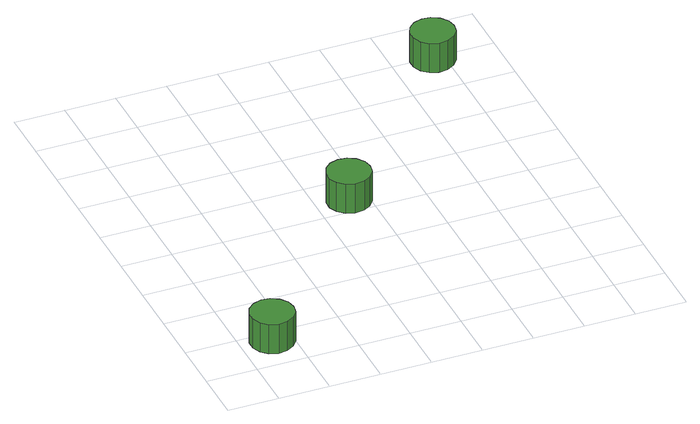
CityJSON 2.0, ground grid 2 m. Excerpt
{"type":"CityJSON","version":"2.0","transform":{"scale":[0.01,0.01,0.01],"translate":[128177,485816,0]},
"CityObjects":{
"tree1":{"type":"SolitaryVegetationObject","attributes":{"function":"something"},"geometry":[{"type":"MultiSurface","lod":"1","boundaries":[[[0,1,2,3,4,5,6,7,8,9,10,11,12,13,14]],[[15,16,17,18,19,20,21,22,23,24,25,26,27,28,29]],[[0,29,28,1]],[[1,28,27,2]],[[2,27,26,3]],[[3,26,25,4]],[[4,25,24,5]],[[5,24,23,6]],[[6,23,22,7]],[[7,22,21,8]],[[8,21,20,9]],[[9,20,19,10]],[[10,19,18,11]],[[11,18,17,12]],[[12,17,16,13]],[[13,16,15,14]],[[14,15,29,0]]]}]},
"tree2":{"type":"SolitaryVegetationObject","attributes":{"function":"something"},"geometry":[{"type":"MultiSurface","lod":"1","boundaries":[[[30,31,32,33,34,35,36,37,38,39,40,41,42,43,44]],[[45,46,47,48,49,50,51,52,53,54,55,56,57,58,59]],[[30,59,58,31]],[[31,58,57,32]],[[32,57,56,33]],[[33,56,55,34]],[[34,55,54,35]],[[35,54,53,36]],[[36,53,52,37]],[[37,52,51,38]],[[38,51,50,39]],[[39,50,49,40]],[[40,49,48,41]],[[41,48,47,42]],[[42,47,46,43]],[[43,46,45,44]],[[44,45,59,30]]]}]},
"tree3":{"type":"SolitaryVegetationObject","attributes":{"function":"something"},"geometry":[{"type":"MultiSurface","lod":"1","boundaries":[[[60,61,62,63,64,65,66,67,68,69,70,71,72,73,74]],[[75,76,77,78,79,80,81,82,83,84,85,86,87,88,89]],[[60,89,88,61]],[[61,88,87,62]],[[62,87,86,63]],[[63,86,85,64]],[[64,85,84,65]],[[65,84,83,66]],[[66,83,82,67]],[[67,82,81,68]],[[68,81,80,69]],[[69,80,79,70]],[[70,79,78,71]],[[71,78,77,72]],[[72,77,76,73]],[[73,76,75,74]],[[74,75,89,60]]]}]}
},
"vertices":[
[205,148,176],[198,183,176],[177,211,176],[146,229,176],[111,233,176],[77,222,176],[51,198,176],[37,166,176],[37,130,176],[51,98,176],[77,74,176],[111,63,176],[146,67,176],[177,85,176],[198,113,176],[198,113,49],[177,85,49],[146,67,49],[111,63,49],[77,74,49],[51,98,49],[37,130,49],[37,166,49],[51,198,49],[77,222,49],[111,233,49],[146,229,49],[177,211,49],[198,183,49],[205,148,49],
[808,868,178],[801,903,178],[780,931,178],[750,949,178],[714,953,178],[681,942,178],[654,918,178],[640,886,178],[640,850,178],[654,818,178],[681,794,178],[714,783,178],[750,787,178],[780,805,178],[801,833,178],[801,833,51],[780,805,51],[750,787,51],[714,783,51],[681,794,51],[654,818,51],[640,850,51],[640,886,51],[654,918,51],[681,942,51],[714,953,51],[750,949,51],[780,931,51],[801,903,51],[808,868,51],
[1439,1588,174],[1432,1622,174],[1411,1651,174],[1380,1669,174],[1345,1672,174],[1311,1661,174],[1285,1638,174],[1271,1605,174],[1271,1570,174],[1285,1538,174],[1311,1514,174],[1345,1503,174],[1380,1507,174],[1411,1525,174],[1432,1553,174],[1432,1553,47],[1411,1525,47],[1380,1507,47],[1345,1503,47],[1311,1514,47],[1285,1538,47],[1271,1570,47],[1271,1605,47],[1285,1638,47],[1311,1661,47],[1345,1672,47],[1380,1669,47],[1411,1651,47],[1432,1622,47],[1439,1588,47]
]}
